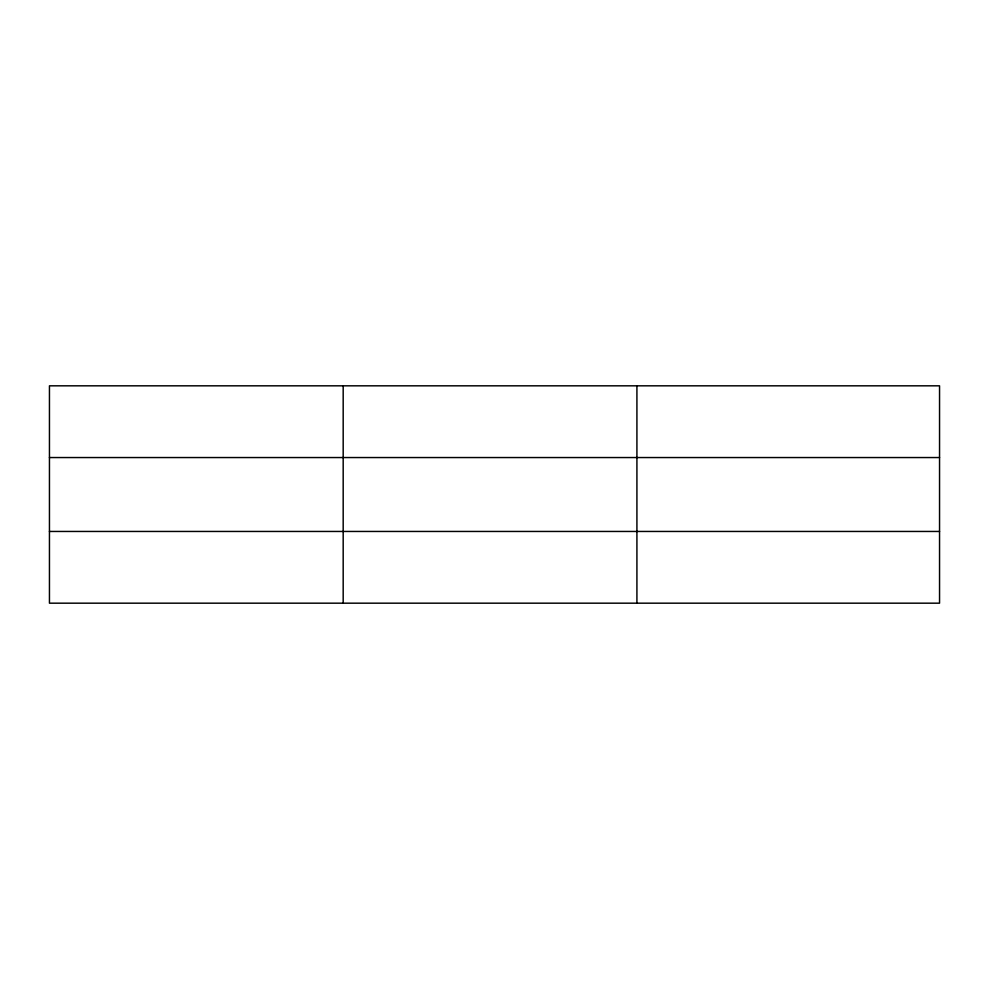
<?xml version="1.0" encoding="UTF-8"?>
<svg xmlns="http://www.w3.org/2000/svg" width="989" height="989" viewBox="0 0 989 989"><rect width="100%" height="100%" fill="white"/><g stroke="black" fill="none" stroke-linecap="round" stroke-linejoin="round"><path stroke-width="1.48" d="M343.183 603.179L343.183 385.821M636.916 603.179L636.916 385.821M939.55 457.548L939.55 385.821L49.45 385.821L49.45 603.179L939.55 603.179L939.55 457.548L49.45 457.548M49.45 531.452L939.55 531.452"/></g></svg>
